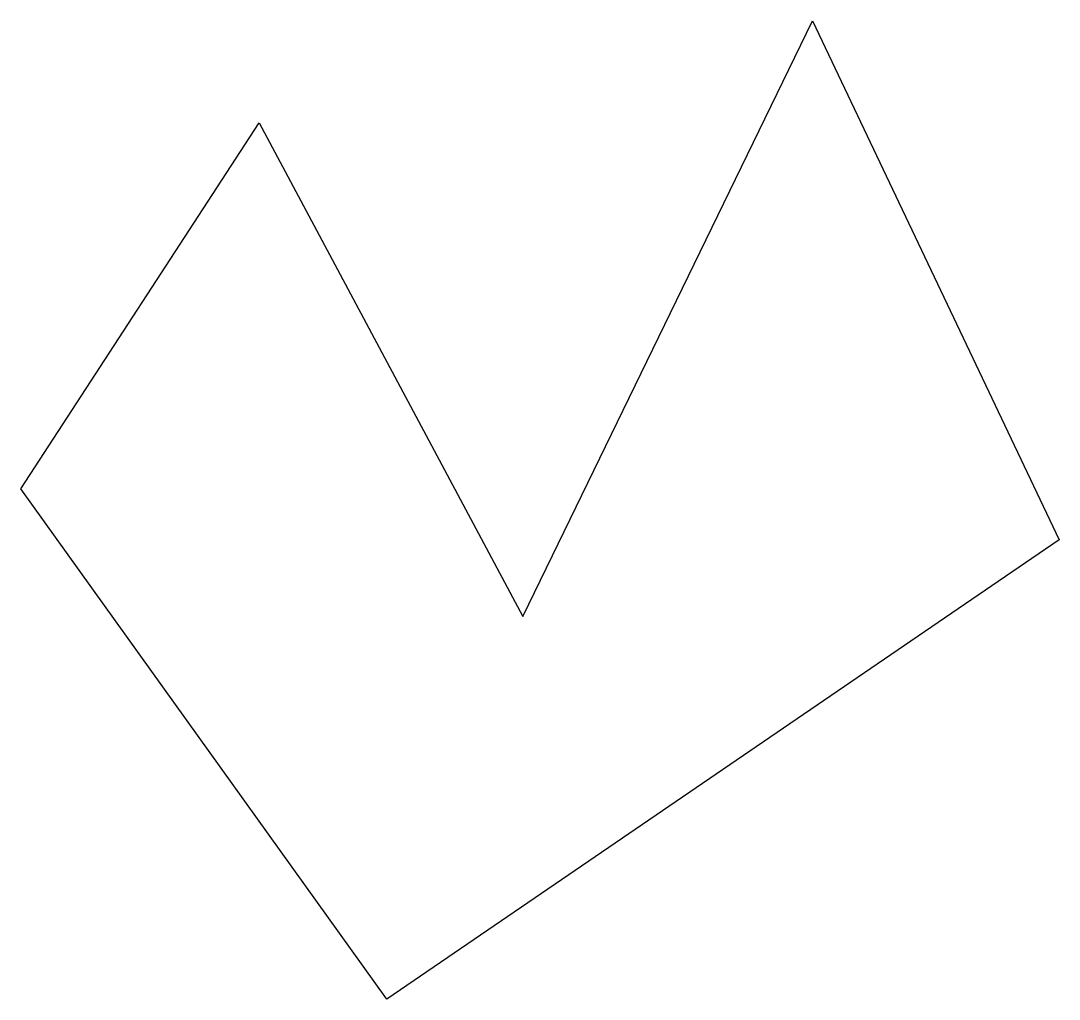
# Model space of a CAD drawing. Header units: inches. Extents: x -2934 to -2304, y -1894 to -1301.
import ezdxf

# ---------------------------------------------------------------- set-up
doc = ezdxf.new("R2010")
doc.units = ezdxf.units.IN
doc.header["$MEASUREMENT"] = 0

msp = doc.modelspace()

# ---------------------------------------------------------------- linework, layer by layer
for p, q in [((-2629.48, -1661.62), (-2454.03, -1300.63)), ((-2454.03, -1300.63), (-2304.37, -1615.21)), ((-2933.95, -1584.27), (-2789.46, -1362.52)), ((-2789.46, -1362.52), (-2629.48, -1661.62)), ((-2712.05, -1893.68), (-2933.95, -1584.27)), ((-2304.37, -1615.21), (-2712.05, -1893.68))]:
    msp.add_line(p, q)

doc.saveas('drawing.dxf')
